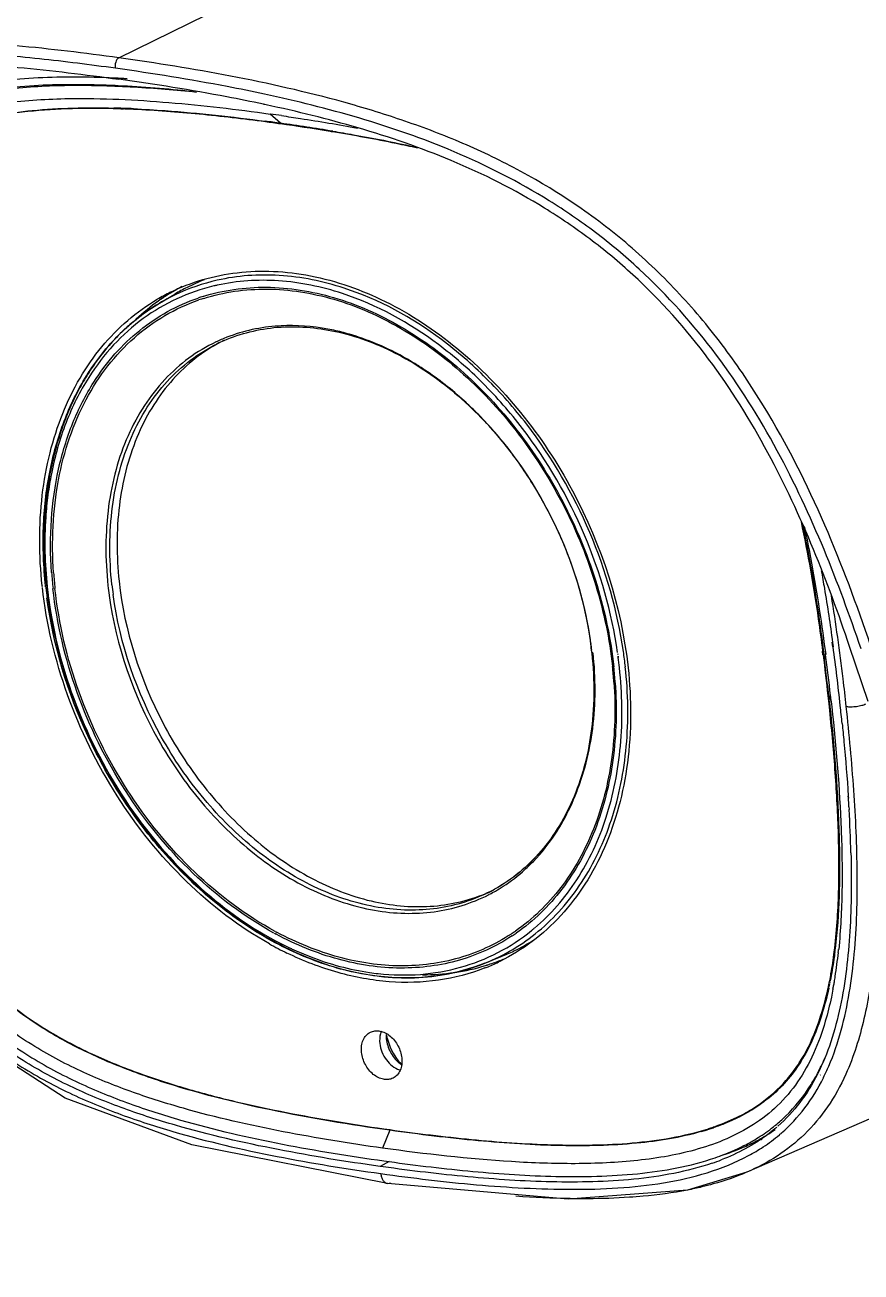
# Model space of a CAD drawing. Header units: metres. Extents: x 420822 to 421453, y 1458172 to 1458620.
# Drawn here: x 420943.784 to 420944.193, y 1458432.615 to 1458433.225 of the extents above; entities that cross this region are included whole.
import ezdxf

# ---------------------------------------------------------------- set-up
doc = ezdxf.new("R2010")
doc.units = ezdxf.units.M
doc.header["$MEASUREMENT"] = 0
for name, color, linetype in [('ASSEM_MEMBER_1', 7, 'CONTINUOUS'), ('BUILDING', 230, 'CONTINUOUS'), ('Standard', 7, 'CONTINUOUS')]:
    doc.layers.add(name, color=color, linetype=linetype)

# ---------------------------------------------------------------- blocks, each defined once
blk = doc.blocks.new('CCTV')
at = {"layer": 'ASSEM_MEMBER_1', "color": 7, "linetype": 'Continuous'}
for p, q in [((-4.7912, 14.955), (-3.2037, 15.7363)), ((-4.7876, 14.8565), (-4.782, 14.8563)), ((-4.5032, 14.8632), (-4.5086, 14.8644)), ((-4.5032, 14.8632), (-4.5086, 14.8641)), ((-4.7874, 14.8555), (-4.7818, 14.8552)), ((-4.4753, 14.8271), (-4.4952, 14.8451)), ((-4.4736, 14.8268), (-4.4752, 14.8258)), ((-4.7114, 14.4753), (-4.6815, 14.493)), ((-4.9342, 13.9203), (-4.9344, 13.922)), ((-4.9342, 13.9203), (-4.9343, 13.9219)), ((-4.9312, 13.9203), (-4.931, 13.9187)), ((-4.931, 13.9203), (-4.931, 13.9187)), ((-3.3974, 13.8119), (-3.3963, 13.8033)), ((-3.3961, 13.8117), (-3.395, 13.8031)), ((-3.867, 13.7925), (-3.8667, 13.7912)), ((-3.8669, 13.7925), (-3.8666, 13.7903)), ((-3.8667, 13.7912), (-3.8667, 13.7903)), ((-3.8661, 13.7904), (-3.8662, 13.7912)), ((-3.415, 13.7871), (-3.416, 13.7943)), ((-3.4152, 13.7969), (-3.4129, 13.7786)), ((-3.414, 13.787), (-3.4149, 13.7942)), ((-3.4142, 13.7968), (-3.4119, 13.7785)), ((-3.4108, 13.7964), (-3.4097, 13.7878)), ((-3.4108, 13.7964), (-3.4096, 13.7878)), ((-3.3265, 13.696), (-3.3628, 13.8037)), ((-3.4038, 13.7078), (-3.4047, 13.7074)), ((-3.4036, 13.7073), (-3.3988, 13.6958)), ((-3.4026, 13.6955), (-3.4018, 13.6861)), ((-3.4023, 13.6955), (-3.4013, 13.686)), ((-3.3988, 13.6958), (-3.3978, 13.6856)), ((-3.3988, 13.6958), (-3.3977, 13.6856)), ((-3.366, 13.5112), (-3.3657, 13.5074)), ((-3.3654, 13.5111), (-3.3651, 13.5073)), ((-3.3642, 13.4899), (-3.3638, 13.4847)), ((-3.3641, 13.4899), (-3.3638, 13.4847)), ((-4.0704, 13.3216), (-4.0696, 13.3222)), ((-4.0686, 13.318), (-4.0677, 13.3185)), ((-4.0759, 13.1842), (-4.0437, 13.1971)), ((-4.0496, 13.1882), (-4.0499, 13.1881)), ((-4.0496, 13.1882), (-4.0499, 13.188)), ((-4.0499, 13.188), (-4.0496, 13.1882)), ((-3.4019, 13.1491), (-3.4018, 13.1497)), ((-3.4019, 13.1491), (-3.4018, 13.1497)), ((-3.4201, 12.9652), (-3.4196, 12.9661)), ((-3.4141, 12.96), (-3.4137, 12.9609)), ((-3.3201, 12.8808), (-3.5638, 12.7754)), ((-4.2615, 12.8573), (-4.2756, 12.8225)), ((-4.2593, 12.8583), (-4.2615, 12.8573)), ((-4.263, 12.7962), (-4.2807, 12.7867)), ((-4.2742, 12.7858), (-4.2807, 12.7867)), ((-4.2742, 12.786), (-4.2807, 12.7867)), ((-3.5638, 12.7754), (-3.5641, 12.7752)), ((-4.266, 12.7535), (-4.2599, 12.7544)), ((-3.9127, 12.7226), (-4.266, 12.7535))]:
    blk.add_line(p, q, dxfattribs=at)
for points in [[(-4.266, 12.7535), (-4.6484, 12.8287), (-4.8963, 12.9202), (-5.0711, 13.0335), (-5.1947, 13.1689), (-5.2928, 13.3508), (-5.3707, 13.6073), (-5.4291, 13.9783)], [(-3.5638, 12.7754), (-3.6799, 12.7402), (-3.9127, 12.7226)]]:
    blk.add_lwpolyline(points, dxfattribs=at)
for centre, radius, start, end in [((-4.8907, 12.9269), 1.9906, 87.1635, 88.5269), ((-4.8994, 12.7374), 2.1802, 86.9632, 87.1817), ((-4.9026, 12.6779), 2.2398, 86.7276, 86.9631), ((-4.8484, 12.9713), 1.8848, 87.3902, 88.7606), ((-4.8471, 13.0288), 1.8286, 88.1344, 88.557), ((-4.8523, 12.8784), 1.9791, 87.3982, 87.9642), ((-5.14, 10.2337), 4.6563, 81.766, 82.0403), ((-5.107, 10.3096), 4.5601, 82.0361, 82.4114), ((-5.1064, 10.3158), 4.5552, 82.0364, 82.4083), ((-5.0656, 10.5986), 4.2695, 80.662, 82.0532), ((-5.0469, 10.7189), 4.1465, 80.7772, 82.0753), ((-4.9858, 11.1), 3.7605, 80.6227, 80.7654), ((-4.5122, 14.137), 0.3927, 102.7568, 115.4763), ((-4.4835, 14.1581), 0.3891, 111.1823, 116.5922), ((-4.5174, 14.1449), 0.3919, 116.2056, 120.4639), ((-4.4849, 14.157), 0.3955, 121.1904, 125.4235), ((-4.5143, 14.1423), 0.387, 115.5317, 120.6176), ((-4.4867, 14.1605), 0.3915, 121.1384, 124.3819), ((-4.4863, 14.1592), 0.3929, 120.3043, 121.1847), ((-4.4877, 14.1621), 0.3896, 120.3784, 121.136), ((-4.4883, 14.1633), 0.3883, 117.5327, 120.3793), ((-4.4866, 14.1596), 0.3923, 118.8019, 120.3044), ((-4.4837, 14.1588), 0.3884, 116.5996, 120.6178), ((-4.5133, 14.1229), 0.3967, 102.4366, 103.4024), ((-4.5112, 14.1372), 0.3929, 120.6275, 130.0517), ((-4.4791, 14.1503), 0.4042, 125.4933, 133.4654), ((-4.4821, 14.153), 0.4003, 125.4208, 127.3985), ((-4.4855, 14.1588), 0.3936, 124.3803, 125.4475), ((-4.5127, 14.1257), 0.3801, 107.442, 108.9529), ((-4.5113, 14.1244), 0.3777, 107.5246, 109.0447), ((-4.4555, 14.0691), 0.3622, 91.2038, 94.7097), ((-4.4627, 14.1073), 0.3232, 113.4073, 115.3878), ((-4.4592, 14.1115), 0.3168, 113.4881, 116.2037), ((-4.4574, 14.1077), 0.321, 113.5634, 116.2079), ((-4.443, 14.1139), 0.3218, 117.682, 118.9078), ((-4.4625, 14.107), 0.3235, 112.4353, 113.407), ((-4.4564, 14.0878), 0.4671, 145.1449, 148.3271), ((-4.4389, 14.0769), 0.4877, 148.3207, 152.4276), ((-4.6296, 13.7251), 0.7591, 37.877, 44.9056), ((-4.6651, 13.6979), 0.8038, 31.0048, 37.8572), ((-4.2762, 14.0148), 0.6591, 168.9111, 172.561), ((-4.6804, 13.6886), 0.8216, 24.3782, 31.0072), ((-4.6708, 13.6926), 0.8113, 17.5696, 24.403), ((-4.1118, 14.005), 0.8128, 184.0035, 186.2017), ((-4.1127, 14.0043), 0.808, 184.0035, 186.2017), ((-4.086, 14.0151), 0.86, 186.1964, 186.4143), ((-4.0914, 14.0118), 0.8478, 186.1964, 186.3456), ((-4.0818, 14.0129), 0.8574, 186.3477, 187.6539), ((-4.0918, 14.0098), 0.8442, 186.1966, 186.6535), ((-4.0843, 14.0107), 0.8517, 186.6542, 187.5627), ((-4.0974, 14.0004), 0.7192, 186.1989, 187.7211), ((-4.0946, 14.0015), 0.7142, 186.1989, 187.7211), ((-4.5848, 13.713), 0.7224, 7.5997, 7.7687), ((-4.5769, 13.714), 0.7144, 6.3055, 7.6019), ((-4.5835, 13.7124), 0.7216, 6.7071, 7.7197), ((-4.5768, 13.7132), 0.7149, 6.2679, 6.7062), ((-4.6673, 13.6692), 0.8598, 7.9322, 8.193), ((-4.6632, 13.6698), 0.8557, 7.562, 7.9323), ((-4.6568, 13.6706), 0.8492, 6.1984, 7.5638), ((-4.6576, 13.6707), 0.8615, 6.2015, 8.214), ((-8.1376, 13.1942), 4.7607, 6.1885, 7.1529), ((-7.9627, 13.2029), 4.5904, 6.3134, 7.3211), ((-7.8316, 13.2085), 4.4763, 6.1488, 7.6333), ((-4.6296, 13.6774), 0.808, 4.0035, 6.2017), ((-4.6318, 13.6761), 0.8128, 4.0035, 6.2017), ((-7.9389, 13.2177), 4.5616, 6.4787, 7.061), ((-8.3766, 13.1675), 5.0022, 6.1949, 6.485), ((-8.3953, 13.1655), 5.0199, 5.951, 6.1976), ((-8.4464, 13.1597), 5.0724, 6.0627, 6.1967), ((-8.5074, 13.1412), 5.1387, 6.196, 6.3286), ((-8.3595, 13.1472), 5.0077, 5.7975, 6.1997), ((-4.3631, 13.696), 0.4991, 341.4342, 346.5792), ((-4.3325, 13.6858), 0.4669, 338.0918, 341.4365), ((-3.9897, 14.0257), 0.9462, 214.162, 214.517), ((-6.5213, 13.3058), 3.1626, 3.3367, 3.652), ((-6.0994, 13.329), 2.74, 1.4844, 3.2576), ((-4.1984, 13.6169), 0.3212, 292.5071, 293.4166), ((-4.1983, 13.6168), 0.3212, 293.4166, 294.0555), ((-4.2104, 13.606), 0.3168, 296.2068, 299.0105), ((-4.2125, 13.6102), 0.3215, 296.2087, 298.9034), ((-4.2161, 13.6062), 0.3237, 297.2762, 297.5865), ((-4.2163, 13.6066), 0.3242, 297.5871, 299.812), ((-4.1788, 13.8127), 0.6441, 241.5598, 241.9378), ((-4.2207, 13.5458), 0.3895, 291.8232, 309.8105), ((-4.2317, 13.5565), 0.3773, 303.3303, 304.8478), ((-4.2339, 13.5556), 0.3959, 309.0085, 309.8878), ((-4.2346, 13.5564), 0.397, 309.8875, 310.1155), ((-4.1704, 13.8049), 0.6681, 240.7382, 244.0713), ((-4.1778, 13.8131), 0.6489, 241.4554, 241.8624), ((-4.1816, 13.7978), 0.6454, 241.9655, 245.0453), ((-4.2315, 13.5545), 0.3796, 303.3819, 304.8896), ((-4.1884, 13.5586), 0.3894, 295.8133, 302.3847), ((-4.188, 13.5578), 0.3885, 291.7921, 295.8018), ((-4.3408, 13.3242), 0.9565, 352.9042, 353.2861), ((-4.3481, 13.3078), 0.9687, 351.1157, 353.9211), ((-4.4523, 13.3193), 1.0735, 353.8976, 354.2169), ((-4.2198, 13.5404), 0.3929, 291.5194, 292.0102), ((-4.1901, 13.5581), 0.3957, 286.9869, 290.751), ((-4.1885, 13.5548), 0.392, 286.9213, 290.6994), ((-4.2195, 13.5397), 0.3922, 292.0099, 295.7854), ((-4.189, 13.5551), 0.3925, 290.8092, 291.224), ((-4.2193, 13.5392), 0.3916, 295.7868, 296.2043), ((-4.189, 13.5549), 0.3924, 291.224, 292.1136), ((-4.1889, 13.5548), 0.3922, 292.1137, 292.4434), ((-4.2321, 13.6403), 0.4793, 261.7339, 263.7845), ((-4.1046, 13.2873), 0.7161, 348.3476, 348.874), ((-4.1132, 13.2887), 0.726, 348.7068, 348.9473), ((-4.2202, 13.2889), 0.8395, 350.3193, 351.0436), ((-4.0811, 13.2825), 0.6922, 347.7578, 348.3479), ((-4.0826, 13.2825), 0.6948, 347.7822, 348.3718), ((-4.1012, 13.2863), 0.7138, 348.3707, 348.7071), ((-4.1626, 13.2788), 0.7809, 349.2801, 349.7752), ((-4.1874, 13.2833), 0.8062, 349.7755, 350.3179), ((-4.2065, 13.0432), 0.0623, 178.314, 186.255), ((-4.1524, 13.067), 0.118, 191.4247, 194.4868), ((-4.1525, 13.0642), 0.1166, 217.7422, 221.7022), ((-4.2046, 13.0352), 0.0602, 229.3146, 235.4876), ((-4.1549, 13.0621), 0.1135, 221.7141, 223.4356), ((-3.7356, 13.1324), 0.3505, 328.0217, 330.2615), ((-3.7327, 13.1891), 0.341, 296.1246, 302.229), ((-3.7876, 13.3252), 0.4894, 286.0812, 287.8031), ((-3.78, 13.3012), 0.4628, 287.7964, 288.97), ((-3.7796, 13.3001), 0.463, 287.8094, 288.9815), ((-3.7183, 13.126), 0.3335, 302.0197, 308.2344), ((-3.709, 13.1454), 0.3497, 299.0949, 304.9888), ((-3.7087, 13.1133), 0.3176, 308.2847, 309.3147), ((-3.7142, 13.1042), 0.3188, 310.0403, 311.0679), ((-3.713, 13.1028), 0.317, 311.0685, 311.4664), ((-3.7378, 13.157), 0.3702, 297.0519, 302.0231), ((-3.7309, 13.1849), 0.395, 294.2864, 298.6312), ((-3.7204, 13.1652), 0.3727, 298.6686, 299.1449), ((-3.7043, 13.2413), 0.4351, 292.399, 292.8867), ((-3.7057, 13.23), 0.4257, 293.1568, 293.8334), ((-3.7157, 13.1028), 0.3333, 303.5178, 310.3169), ((-3.7141, 13.1009), 0.3308, 310.3227, 311.2729), ((-3.7835, 13.2638), 0.4864, 287.8233, 290.0624), ((-3.7338, 13.1301), 0.366, 298.2941, 303.5234), ((-3.7845, 13.2391), 0.4716, 288.9329, 291.2473)]:
    blk.add_arc(centre, radius, start, end, dxfattribs=at)
for points, knots in [([(-4.7912, 14.955), (-4.858, 14.9644), (-4.99, 14.9804), (-5.1547, 14.9905), (-5.283, 14.9879), (-5.4032, 14.9765), (-5.4912, 14.9536), (-5.5434, 14.9279)], [0, 0, 0, 0, 0.265636, 0.524008, 0.649155, 0.770787, 1, 1, 1, 1]), ([(-4.7976, 14.9346), (-4.8472, 14.9415), (-4.9455, 14.9539), (-5.0919, 14.9666), (-5.2348, 14.9704), (-5.372, 14.9616), (-5.4805, 14.9374), (-5.5582, 14.9033), (-5.61, 14.8701), (-5.6545, 14.828), (-5.7031, 14.7596), (-5.7243, 14.6983), (-5.733, 14.6562)], [0, 0, 0, 0, 0.138544, 0.274587, 0.407015, 0.534363, 0.654796, 0.712423, 0.768696, 0.82448, 0.880975, 1, 1, 1, 1]), ([(-4.7912, 14.955), (-4.7943, 14.9535), (-4.7985, 14.9462), (-4.7988, 14.9384), (-4.7976, 14.9346)], [0, 0, 0, 0, 0.462309, 1, 1, 1, 1]), ([(-3.3218, 13.8054), (-3.3485, 13.885), (-3.4084, 14.0459), (-3.5059, 14.2403), (-3.6055, 14.3889), (-3.6931, 14.4945), (-3.7916, 14.5895), (-3.8986, 14.6709), (-4.0103, 14.7379), (-4.124, 14.7918), (-4.2377, 14.8345), (-4.3864, 14.8799), (-4.5706, 14.9212), (-4.7183, 14.9448), (-4.7912, 14.955)], [0, 0, 0, 0, 0.125757, 0.256877, 0.324694, 0.393423, 0.462025, 0.52925, 0.594283, 0.656951, 0.717429, 0.776099, 0.889703, 1, 1, 1, 1]), ([(-5.53, 14.888), (-5.4788, 14.9132), (-5.3923, 14.9352), (-5.2743, 14.9461), (-5.1483, 14.9483), (-4.9866, 14.9382), (-4.857, 14.9224), (-4.7914, 14.9132)], [0, 0, 0, 0, 0.229031, 0.350684, 0.475938, 0.734356, 1, 1, 1, 1]), ([(-4.5062, 14.8839), (-4.5307, 14.8892), (-4.6273, 14.9088), (-4.7247, 14.9244), (-4.7976, 14.9346)], [0, 0, 0, 0, 0.253265, 1, 1, 1, 1]), ([(-4.8395, 14.9168), (-4.888, 14.918), (-4.9838, 14.9168), (-5.0793, 14.9032), (-5.1249, 14.8911)], [0, 0, 0, 0, 0.506452, 1, 1, 1, 1]), ([(-4.5086, 14.8644), (-4.5323, 14.8694), (-4.6261, 14.8883), (-4.7207, 14.9033), (-4.7914, 14.9132)], [0, 0, 0, 0, 0.253219, 1, 1, 1, 1]), ([(-5.1232, 14.8763), (-5.1006, 14.8825), (-5.0544, 14.892), (-4.9597, 14.9028), (-4.8877, 14.9039), (-4.8396, 14.9027)], [0, 0, 0, 0, 0.245712, 0.494446, 1, 1, 1, 1]), ([(-4.6394, 14.8875), (-4.68, 14.8917), (-4.7609, 14.8985), (-4.8817, 14.9023), (-5.0006, 14.8968), (-5.0785, 14.8835), (-5.116, 14.873)], [0, 0, 0, 0, 0.255569, 0.508041, 0.75648, 1, 1, 1, 1]), ([(-4.8396, 14.9027), (-4.8238, 14.9024), (-4.7601, 14.9), (-4.6966, 14.8948), (-4.6489, 14.8899)], [0, 0, 0, 0, 0.248307, 1, 1, 1, 1]), ([(-3.3405, 13.799), (-3.3626, 13.8645), (-3.411, 13.9963), (-3.5015, 14.1909), (-3.6188, 14.3786), (-3.7437, 14.5186), (-3.8581, 14.6145), (-3.9766, 14.6958), (-4.1307, 14.7743), (-4.319, 14.8395), (-4.4444, 14.8706), (-4.5062, 14.8839)], [0, 0, 0, 0, 0.12284, 0.249665, 0.381092, 0.51507, 0.581392, 0.646253, 0.770304, 0.887535, 1, 1, 1, 1]), ([(-5.0959, 14.8261), (-5.0748, 14.8327), (-5.0299, 14.8435), (-4.9315, 14.8569), (-4.8542, 14.8582), (-4.8011, 14.8568)], [0, 0, 0, 0, 0.222842, 0.46459, 1, 1, 1, 1]), ([(-5.0548, 14.8603), (-5.0412, 14.8628), (-4.9863, 14.8714), (-4.9307, 14.8747), (-4.8889, 14.8754)], [0, 0, 0, 0, 0.247493, 1, 1, 1, 1]), ([(-4.8076, 14.8557), (-4.8175, 14.8559), (-4.8569, 14.8564), (-4.8963, 14.8554), (-4.9257, 14.8535)], [0, 0, 0, 0, 0.251556, 1, 1, 1, 1]), ([(-4.8889, 14.8754), (-4.8236, 14.8764), (-4.6918, 14.8698), (-4.561, 14.8543), (-4.4952, 14.8451)], [0, 0, 0, 0, 0.495668, 1, 1, 1, 1]), ([(-3.3628, 13.8037), (-3.3844, 13.8676), (-3.4316, 13.9965), (-3.5198, 14.1868), (-3.6342, 14.3708), (-3.7566, 14.5082), (-3.8691, 14.6018), (-3.9853, 14.6809), (-4.1363, 14.7569), (-4.3204, 14.82), (-4.4429, 14.8502), (-4.5032, 14.8632)], [0, 0, 0, 0, 0.122663, 0.249405, 0.380965, 0.515309, 0.581805, 0.646746, 0.770722, 0.887756, 1, 1, 1, 1]), ([(-4.9257, 14.8535), (-4.9547, 14.8516), (-5.0119, 14.8457), (-5.0683, 14.8333), (-5.0955, 14.8247)], [0, 0, 0, 0, 0.503918, 1, 1, 1, 1]), ([(-4.5048, 14.8298), (-4.5478, 14.8355), (-4.6335, 14.8457), (-4.7197, 14.8522), (-4.7626, 14.8542)], [0, 0, 0, 0, 0.502551, 1, 1, 1, 1]), ([(-4.7625, 14.8555), (-4.7418, 14.8545), (-4.6556, 14.8493), (-4.5697, 14.8398), (-4.5046, 14.8311)], [0, 0, 0, 0, 0.240081, 1, 1, 1, 1]), ([(-4.4731, 14.842), (-4.4608, 14.8402), (-4.4113, 14.8328), (-4.3619, 14.8245), (-4.325, 14.8177)], [0, 0, 0, 0, 0.24907, 1, 1, 1, 1]), ([(-4.2074, 14.7785), (-4.2212, 14.7815), (-4.2762, 14.7933), (-4.3315, 14.8034), (-4.3731, 14.8103)], [0, 0, 0, 0, 0.251456, 1, 1, 1, 1]), ([(-4.3728, 14.8115), (-4.3595, 14.8093), (-4.3069, 14.8003), (-4.2545, 14.7901), (-4.2156, 14.7816)], [0, 0, 0, 0, 0.253499, 1, 1, 1, 1]), ([(-4.6905, 14.4966), (-4.6702, 14.5066), (-4.6274, 14.5232), (-4.5593, 14.5368), (-4.4882, 14.5392), (-4.3892, 14.5271), (-4.2637, 14.4824), (-4.124, 14.3899), (-4.0001, 14.2632), (-3.8667, 14.0612), (-3.8089, 13.8824), (-3.7958, 13.7621)], [0, 0, 0, 0, 0.051242, 0.103182, 0.156446, 0.211534, 0.328127, 0.454041, 0.587761, 0.726186, 1, 1, 1, 1]), ([(-4.3509, 14.5046), (-4.3918, 14.518), (-4.4747, 14.535), (-4.5594, 14.529), (-4.5989, 14.52)], [0, 0, 0, 0, 0.51501, 1, 1, 1, 1]), ([(-4.3542, 14.494), (-4.3945, 14.5073), (-4.4761, 14.5244), (-4.5597, 14.5189), (-4.5987, 14.5103)], [0, 0, 0, 0, 0.515046, 1, 1, 1, 1]), ([(-4.6052, 14.5088), (-4.6301, 14.5029), (-4.6786, 14.4862), (-4.7452, 14.4469), (-4.8037, 14.3946), (-4.8357, 14.3526), (-4.85, 14.33)], [0, 0, 0, 0, 0.246545, 0.492515, 0.742357, 1, 1, 1, 1]), ([(-4.6267, 14.4883), (-4.6069, 14.4945), (-4.5659, 14.5038), (-4.4796, 14.5094), (-4.3663, 14.491), (-4.2343, 14.4321), (-4.1107, 14.3403), (-4.0022, 14.2207), (-3.9144, 14.08), (-3.8522, 13.926), (-3.8296, 13.8178), (-3.8237, 13.7639)], [0, 0, 0, 0, 0.051195, 0.103534, 0.213119, 0.331213, 0.457818, 0.591181, 0.728364, 0.865828, 1, 1, 1, 1]), ([(-4.625, 14.4846), (-4.6054, 14.4908), (-4.5646, 14.5001), (-4.4788, 14.5058), (-4.3661, 14.4876), (-4.2347, 14.4292), (-4.1118, 14.3379), (-4.0039, 14.219), (-3.9165, 14.0791), (-3.8546, 13.9259), (-3.8321, 13.8183), (-3.8263, 13.7647)], [0, 0, 0, 0, 0.051192, 0.103526, 0.213094, 0.331174, 0.457773, 0.591139, 0.728334, 0.865814, 1, 1, 1, 1]), ([(-3.8163, 13.7918), (-3.8276, 13.8705), (-3.8723, 14.0263), (-3.9733, 14.2007), (-4.0774, 14.3201), (-4.1893, 14.4179), (-4.2868, 14.4718), (-4.3542, 14.494)], [0, 0, 0, 0, 0.257946, 0.519, 0.646641, 0.770146, 1, 1, 1, 1]), ([(-3.805, 13.7938), (-3.8165, 13.8736), (-3.8619, 14.0316), (-3.9644, 14.2083), (-4.0702, 14.3291), (-4.1836, 14.428), (-4.2826, 14.4824), (-4.3509, 14.5046)], [0, 0, 0, 0, 0.258048, 0.519158, 0.646796, 0.770273, 1, 1, 1, 1]), ([(-4.941, 13.9223), (-4.9474, 13.981), (-4.9479, 14.0692), (-4.9277, 14.1817), (-4.9031, 14.2589), (-4.8691, 14.3289), (-4.8263, 14.3906), (-4.7755, 14.4428), (-4.7365, 14.4708), (-4.7161, 14.4827)], [0, 0, 0, 0, 0.278324, 0.410283, 0.536943, 0.658471, 0.775448, 0.888848, 1, 1, 1, 1]), ([(-4.9187, 13.9479), (-4.9229, 14.0083), (-4.919, 14.0986), (-4.8898, 14.2114), (-4.8575, 14.2869), (-4.8149, 14.3533), (-4.7629, 14.409), (-4.7025, 14.4529), (-4.6576, 14.4735), (-4.6345, 14.4815)], [0, 0, 0, 0, 0.279736, 0.411291, 0.537001, 0.657411, 0.77361, 0.887171, 1, 1, 1, 1]), ([(-4.8543, 14.3332), (-4.8361, 14.3625), (-4.794, 14.4163), (-4.74, 14.4584), (-4.7114, 14.4753)], [0, 0, 0, 0, 0.508374, 1, 1, 1, 1]), ([(-4.84, 14.3209), (-4.8277, 14.3402), (-4.8005, 14.3766), (-4.7519, 14.4232), (-4.697, 14.4603), (-4.6568, 14.4781), (-4.6362, 14.4852)], [0, 0, 0, 0, 0.25775, 0.50833, 0.754637, 1, 1, 1, 1]), ([(-4.7641, 14.438), (-4.7712, 14.432), (-4.7991, 14.4069), (-4.8235, 14.378), (-4.8397, 14.3548)], [0, 0, 0, 0, 0.24632, 1, 1, 1, 1]), ([(-4.4853, 14.4301), (-4.5027, 14.4287), (-4.537, 14.4233), (-4.5701, 14.4126), (-4.586, 14.4061)], [0, 0, 0, 0, 0.503943, 1, 1, 1, 1]), ([(-4.5855, 14.402), (-4.5692, 14.4091), (-4.5349, 14.4207), (-4.4618, 14.4325), (-4.3636, 14.4246), (-4.2472, 14.3813), (-4.1366, 14.3073), (-4.038, 14.2071), (-3.9305, 14.0474), (-3.8821, 13.9062), (-3.8691, 13.8106)], [0, 0, 0, 0, 0.050816, 0.102496, 0.210398, 0.327062, 0.45301, 0.58669, 0.725126, 1, 1, 1, 1]), ([(-4.3402, 14.4144), (-4.3504, 14.4174), (-4.3906, 14.4275), (-4.4324, 14.4319), (-4.4631, 14.4313)], [0, 0, 0, 0, 0.257683, 1, 1, 1, 1]), ([(-4.6012, 14.3993), (-4.6199, 14.3905), (-4.6558, 14.369), (-4.7031, 14.3267), (-4.7431, 14.2753), (-4.7751, 14.2157), (-4.7985, 14.1492), (-4.818, 14.0513), (-4.818, 13.9741), (-4.8124, 13.9227)], [0, 0, 0, 0, 0.111399, 0.2245, 0.340936, 0.461958, 0.588352, 0.720402, 1, 1, 1, 1]), ([(-4.8047, 13.9244), (-4.8102, 13.975), (-4.8103, 14.051), (-4.7913, 14.1474), (-4.7686, 14.213), (-4.7375, 14.2719), (-4.6985, 14.323), (-4.6524, 14.3651), (-4.6173, 14.3867), (-4.5991, 14.3957)], [0, 0, 0, 0, 0.279406, 0.411448, 0.537891, 0.658998, 0.775519, 0.888659, 1, 1, 1, 1]), ([(-4.5985, 14.3956), (-4.6158, 14.3861), (-4.6489, 14.3636), (-4.6922, 14.321), (-4.7287, 14.2701), (-4.7682, 14.1912), (-4.7964, 14.0765), (-4.796, 13.9804), (-4.7906, 13.9313)], [0, 0, 0, 0, 0.111264, 0.224623, 0.3415, 0.462947, 0.721095, 1, 1, 1, 1]), ([(-4.2724, 14.389), (-4.278, 14.3916), (-4.3001, 14.4012), (-4.3229, 14.4094), (-4.3402, 14.4144)], [0, 0, 0, 0, 0.254312, 1, 1, 1, 1]), ([(-4.1929, 14.3443), (-4.1993, 14.3487), (-4.2249, 14.3651), (-4.2518, 14.3796), (-4.2724, 14.389)], [0, 0, 0, 0, 0.254803, 1, 1, 1, 1]), ([(-4.092, 14.261), (-4.0999, 14.2689), (-4.1314, 14.299), (-4.1659, 14.3263), (-4.1929, 14.3443)], [0, 0, 0, 0, 0.255185, 1, 1, 1, 1]), ([(-4.9344, 13.922), (-4.9384, 13.9598), (-4.9414, 14.0345), (-4.9295, 14.1434), (-4.9015, 14.2441), (-4.8717, 14.3053), (-4.8543, 14.3332)], [0, 0, 0, 0, 0.267904, 0.524349, 0.768287, 1, 1, 1, 1]), ([(-4.9227, 13.9482), (-4.9251, 13.9828), (-4.9254, 14.0508), (-4.9117, 14.1495), (-4.8841, 14.2404), (-4.8562, 14.2957), (-4.84, 14.3209)], [0, 0, 0, 0, 0.267836, 0.524128, 0.768051, 1, 1, 1, 1]), ([(-4.85, 14.33), (-4.8676, 14.3023), (-4.8979, 14.2412), (-4.9163, 14.1757), (-4.923, 14.1415)], [0, 0, 0, 0, 0.48646, 1, 1, 1, 1]), ([(-4.8712, 14.3027), (-4.8768, 14.292), (-4.8981, 14.2473), (-4.9132, 14.1997), (-4.9214, 14.1631)], [0, 0, 0, 0, 0.243003, 1, 1, 1, 1]), ([(-4.9214, 14.1631), (-4.9227, 14.157), (-4.9278, 14.1323), (-4.9315, 14.1073), (-4.9335, 14.0884)], [0, 0, 0, 0, 0.246705, 1, 1, 1, 1]), ([(-4.9298, 14.1001), (-4.9317, 14.0856), (-4.9376, 14.0259), (-4.936, 13.9654), (-4.9312, 13.9203)], [0, 0, 0, 0, 0.24354, 1, 1, 1, 1]), ([(-4.9335, 14.0884), (-4.9349, 14.0749), (-4.9392, 14.0195), (-4.9373, 13.9637), (-4.9327, 13.922)], [0, 0, 0, 0, 0.244224, 1, 1, 1, 1]), ([(-3.4149, 13.7942), (-3.4176, 13.8153), (-3.4291, 13.9002), (-3.4436, 13.9846), (-3.4571, 14.0476)], [0, 0, 0, 0, 0.248356, 1, 1, 1, 1]), ([(-3.455, 14.0431), (-3.4509, 14.0235), (-3.4346, 13.9419), (-3.4222, 13.8595), (-3.4142, 13.7968)], [0, 0, 0, 0, 0.240615, 1, 1, 1, 1]), ([(-3.4515, 14.0385), (-3.4471, 14.0183), (-3.4311, 13.9381), (-3.4187, 13.8571), (-3.4108, 13.7964)], [0, 0, 0, 0, 0.251736, 1, 1, 1, 1]), ([(-5.4184, 13.9729), (-5.4095, 13.8911), (-5.3933, 13.7681), (-5.3618, 13.6052), (-5.331, 13.4831), (-5.2905, 13.3629), (-5.2371, 13.2476), (-5.1681, 13.1426), (-5.0839, 13.0537), (-4.9893, 12.9834), (-4.8897, 12.9291), (-4.7882, 12.8872), (-4.6532, 12.8434), (-4.4835, 12.8042), (-4.347, 12.7822), (-4.2791, 12.7727)], [0, 0, 0, 0, 0.132681, 0.199766, 0.26743, 0.335631, 0.404014, 0.471646, 0.53729, 0.600293, 0.660889, 0.719652, 0.777125, 0.889551, 1, 1, 1, 1]), ([(-4.2807, 12.7867), (-4.3474, 12.796), (-4.4817, 12.8177), (-4.6487, 12.856), (-4.7818, 12.8987), (-4.8822, 12.9395), (-4.9811, 12.9925), (-5.0755, 13.0617), (-5.1598, 13.1497), (-5.2285, 13.2544), (-5.2812, 13.3691), (-5.321, 13.4883), (-5.3512, 13.6091), (-5.3821, 13.7697), (-5.398, 13.8907), (-5.4068, 13.9713)], [0, 0, 0, 0, 0.109883, 0.221828, 0.279122, 0.337789, 0.398427, 0.461711, 0.527911, 0.596169, 0.664961, 0.733311, 0.800929, 0.867847, 1, 1, 1, 1]), ([(-5.3928, 13.9747), (-5.3841, 13.8946), (-5.3683, 13.7742), (-5.3376, 13.6145), (-5.3077, 13.4944), (-5.2682, 13.3758), (-5.2244, 13.2805), (-5.1813, 13.2088), (-5.133, 13.1424), (-5.0636, 13.07), (-4.9696, 13.0015), (-4.8712, 12.9491), (-4.7713, 12.9086), (-4.6389, 12.8663), (-4.4728, 12.8282), (-4.3392, 12.8068), (-4.2729, 12.7975)], [0, 0, 0, 0, 0.132166, 0.199088, 0.266707, 0.335058, 0.403859, 0.438184, 0.472186, 0.538372, 0.601627, 0.662234, 0.72088, 0.778162, 0.890107, 1, 1, 1, 1]), ([(-4.2756, 12.8225), (-4.3406, 12.8316), (-4.4713, 12.8527), (-4.634, 12.8896), (-4.7637, 12.9304), (-4.8616, 12.9694), (-4.9582, 13.0199), (-5.0506, 13.0861), (-5.1333, 13.1711), (-5.2, 13.2732), (-5.2509, 13.3851), (-5.2892, 13.5013), (-5.3182, 13.619), (-5.3481, 13.7754), (-5.3635, 13.8934), (-5.372, 13.9718)], [0, 0, 0, 0, 0.109969, 0.22194, 0.279202, 0.337788, 0.398295, 0.461446, 0.527589, 0.595903, 0.664753, 0.733137, 0.800784, 0.86774, 1, 1, 1, 1]), ([(-4.2615, 12.8573), (-4.3394, 12.8682), (-4.4902, 12.8931), (-4.6724, 12.9385), (-4.8056, 12.9871), (-4.895, 13.029), (-4.9748, 13.0783), (-5.0447, 13.1353), (-5.105, 13.2013), (-5.1565, 13.2782), (-5.2005, 13.3671), (-5.2382, 13.4686), (-5.2696, 13.5821), (-5.3054, 13.7523), (-5.3233, 13.8856), (-5.3332, 13.9771)], [0, 0, 0, 0, 0.135017, 0.261963, 0.321501, 0.377898, 0.431135, 0.482048, 0.532087, 0.583946, 0.640206, 0.70192, 0.769431, 0.842169, 1, 1, 1, 1]), ([(-5.3321, 13.977), (-5.3238, 13.9004), (-5.3088, 13.7852), (-5.2798, 13.6324), (-5.2518, 13.5174), (-5.2148, 13.4038), (-5.1656, 13.2943), (-5.1006, 13.1945), (-5.0192, 13.1123), (-4.9285, 13.0487), (-4.8339, 13.0004), (-4.7383, 12.963), (-4.6426, 12.9333), (-4.547, 12.9092), (-4.4204, 12.8828), (-4.3251, 12.8675), (-4.2616, 12.8586)], [0, 0, 0, 0, 0.132355, 0.199347, 0.26702, 0.335431, 0.404332, 0.472695, 0.538778, 0.601798, 0.662183, 0.720699, 0.777934, 0.834266, 0.889953, 1, 1, 1, 1]), ([(-4.7906, 13.9313), (-4.7802, 13.8349), (-4.7345, 13.6915), (-4.6292, 13.5283), (-4.5312, 13.4249), (-4.4202, 13.3476), (-4.3024, 13.3012), (-4.2024, 13.2912), (-4.1274, 13.3019), (-4.0922, 13.3131), (-4.0754, 13.3201)], [0, 0, 0, 0, 0.272637, 0.410652, 0.54434, 0.670658, 0.787974, 0.896697, 0.9488, 1, 1, 1, 1]), ([(-3.8684, 13.8093), (-3.8699, 13.82), (-3.8767, 13.8633), (-3.8874, 13.906), (-3.8973, 13.9375)], [0, 0, 0, 0, 0.246809, 1, 1, 1, 1]), ([(-3.4182, 13.9522), (-3.4161, 13.9404), (-3.408, 13.8938), (-3.4009, 13.8469), (-3.3961, 13.8117)], [0, 0, 0, 0, 0.25093, 1, 1, 1, 1]), ([(-4.497, 13.2221), (-4.556, 13.2551), (-4.6681, 13.3413), (-4.8022, 13.5088), (-4.8984, 13.7051), (-4.9326, 13.8477), (-4.9406, 13.919)], [0, 0, 0, 0, 0.237688, 0.490086, 0.747766, 1, 1, 1, 1]), ([(-4.9326, 13.9208), (-4.9199, 13.8053), (-4.8652, 13.6336), (-4.7393, 13.438), (-4.6221, 13.3138), (-4.4895, 13.2207), (-4.3696, 13.1728), (-4.2742, 13.1562), (-4.2052, 13.1544), (-4.1386, 13.1632), (-4.0962, 13.1761), (-4.0759, 13.1842)], [0, 0, 0, 0, 0.272371, 0.410248, 0.543857, 0.670182, 0.787577, 0.843084, 0.896691, 0.948814, 1, 1, 1, 1]), ([(-4.4879, 13.2431), (-4.5454, 13.2744), (-4.6548, 13.357), (-4.7857, 13.5189), (-4.8794, 13.7093), (-4.9124, 13.8479), (-4.9199, 13.9172)], [0, 0, 0, 0, 0.237263, 0.489685, 0.747613, 1, 1, 1, 1]), ([(-4.4855, 13.2464), (-4.5428, 13.2774), (-4.6518, 13.3595), (-4.7823, 13.5205), (-4.8757, 13.7101), (-4.9085, 13.8481), (-4.916, 13.917)], [0, 0, 0, 0, 0.237193, 0.489607, 0.747572, 1, 1, 1, 1]), ([(-4.0705, 13.3217), (-4.0869, 13.3137), (-4.1214, 13.3002), (-4.1763, 13.289), (-4.2336, 13.2867), (-4.3134, 13.2957), (-4.4147, 13.3305), (-4.528, 13.4035), (-4.6292, 13.5039), (-4.7396, 13.6651), (-4.7892, 13.8085), (-4.8024, 13.9056)], [0, 0, 0, 0, 0.051292, 0.10326, 0.156513, 0.211543, 0.32788, 0.453421, 0.586804, 0.725111, 1, 1, 1, 1]), ([(-4.2576, 13.1562), (-4.2962, 13.1585), (-4.3754, 13.1734), (-4.4896, 13.2218), (-4.5985, 13.2945), (-4.6979, 13.3887), (-4.7843, 13.5006), (-4.877, 13.6663), (-4.919, 13.8052), (-4.9316, 13.8987)], [0, 0, 0, 0, 0.107869, 0.222471, 0.343925, 0.471321, 0.602976, 0.736702, 1, 1, 1, 1]), ([(-4.9286, 13.8986), (-4.9191, 13.8272), (-4.8819, 13.6851), (-4.8139, 13.5551), (-4.7727, 13.4944)], [0, 0, 0, 0, 0.495669, 1, 1, 1, 1]), ([(-4.8101, 13.9037), (-4.7968, 13.8054), (-4.7464, 13.6602), (-4.6342, 13.4973), (-4.5314, 13.3961), (-4.4164, 13.3229), (-4.3137, 13.2886), (-4.233, 13.2803), (-4.1751, 13.2833), (-4.1198, 13.2955), (-4.0851, 13.3096), (-4.0686, 13.318)], [0, 0, 0, 0, 0.275182, 0.413588, 0.546979, 0.672424, 0.788596, 0.843546, 0.896738, 0.948681, 1, 1, 1, 1]), ([(-3.3694, 13.6864), (-3.3713, 13.7044), (-3.3796, 13.7766), (-3.3895, 13.8487), (-3.3983, 13.9026)], [0, 0, 0, 0, 0.248987, 1, 1, 1, 1]), ([(-3.8648, 13.7912), (-3.8596, 13.7423), (-3.8594, 13.6466), (-3.8877, 13.5323), (-3.9272, 13.4537), (-3.9637, 13.4031), (-4.0069, 13.3606), (-4.0399, 13.3382), (-4.0571, 13.3287)], [0, 0, 0, 0, 0.278838, 0.536945, 0.658397, 0.775293, 0.888689, 1, 1, 1, 1]), ([(-3.8666, 13.7903), (-3.8614, 13.7414), (-3.861, 13.6458), (-3.889, 13.5316), (-3.9282, 13.4532), (-3.9643, 13.4028), (-4.0071, 13.3606), (-4.0398, 13.3383), (-4.0568, 13.3289)], [0, 0, 0, 0, 0.279997, 0.538575, 0.659926, 0.776485, 0.889341, 1, 1, 1, 1]), ([(-3.8776, 13.5802), (-3.8736, 13.5966), (-3.8606, 13.6658), (-3.8603, 13.7372), (-3.8661, 13.7904)], [0, 0, 0, 0, 0.240476, 1, 1, 1, 1]), ([(-3.7958, 13.7621), (-3.7891, 13.7004), (-3.789, 13.6079), (-3.8121, 13.4904), (-3.8398, 13.4104), (-3.8777, 13.3387), (-3.9252, 13.2764), (-3.9814, 13.2251), (-4.0241, 13.1987), (-4.0463, 13.1878)], [0, 0, 0, 0, 0.279404, 0.41145, 0.537891, 0.658999, 0.77552, 0.888659, 1, 1, 1, 1]), ([(-3.9787, 13.2528), (-3.9629, 13.2661), (-3.9329, 13.2957), (-3.8808, 13.365), (-3.8327, 13.4696), (-3.8053, 13.6117), (-3.8071, 13.7115), (-3.8126, 13.7623)], [0, 0, 0, 0, 0.111496, 0.225927, 0.466075, 0.72436, 1, 1, 1, 1]), ([(-3.9713, 13.2466), (-3.9552, 13.26), (-3.9245, 13.2899), (-3.8712, 13.36), (-3.8219, 13.4662), (-3.7938, 13.6106), (-3.7956, 13.7121), (-3.8012, 13.7638)], [0, 0, 0, 0, 0.111471, 0.225858, 0.46593, 0.72423, 1, 1, 1, 1]), ([(-3.8235, 13.7338), (-3.82, 13.6836), (-3.8224, 13.5855), (-3.8567, 13.4476), (-3.9109, 13.3485), (-3.9674, 13.2848), (-3.9993, 13.2585), (-4.0161, 13.2468)], [0, 0, 0, 0, 0.276359, 0.53418, 0.773602, 0.888029, 1, 1, 1, 1]), ([(-3.8209, 13.7328), (-3.8174, 13.6823), (-3.8198, 13.5838), (-3.8542, 13.4451), (-3.9087, 13.3454), (-3.9655, 13.2814), (-3.9976, 13.2548), (-4.0144, 13.2431)], [0, 0, 0, 0, 0.276345, 0.534165, 0.773595, 0.888028, 1, 1, 1, 1]), ([(-3.3928, 13.2062), (-3.388, 13.2449), (-3.3829, 13.3238), (-3.3839, 13.4432), (-3.3908, 13.5643), (-3.3982, 13.6453), (-3.4024, 13.6859)], [0, 0, 0, 0, 0.243321, 0.492329, 0.744954, 1, 1, 1, 1]), ([(-3.4013, 13.686), (-3.3925, 13.601), (-3.3826, 13.4775), (-3.3821, 13.3192), (-3.3869, 13.2466), (-3.3909, 13.2124)], [0, 0, 0, 0, 0.540716, 0.782184, 1, 1, 1, 1]), ([(-3.3977, 13.6856), (-3.3891, 13.6058), (-3.3791, 13.4863), (-3.3765, 13.3278), (-3.3803, 13.2496), (-3.3842, 13.2112)], [0, 0, 0, 0, 0.50693, 0.755996, 1, 1, 1, 1]), ([(-3.3792, 13.0532), (-3.3727, 13.0772), (-3.3622, 13.1266), (-3.3495, 13.229), (-3.346, 13.3617), (-3.3534, 13.5233), (-3.3635, 13.6318), (-3.3694, 13.6864)], [0, 0, 0, 0, 0.117069, 0.237665, 0.486292, 0.741257, 1, 1, 1, 1]), ([(-3.3694, 13.6864), (-3.3664, 13.6859), (-3.3597, 13.6856), (-3.3495, 13.6864), (-3.3397, 13.6882), (-3.3336, 13.6902), (-3.3311, 13.6914)], [0, 0, 0, 0, 0.232352, 0.513393, 0.78685, 1, 1, 1, 1]), ([(-3.3774, 13.653), (-3.3762, 13.6412), (-3.3715, 13.5939), (-3.3677, 13.5466), (-3.3654, 13.5111)], [0, 0, 0, 0, 0.250865, 1, 1, 1, 1]), ([(-4.7694, 13.4896), (-4.7315, 13.4345), (-4.6465, 13.335), (-4.5405, 13.2576), (-4.485, 13.2281)], [0, 0, 0, 0, 0.515366, 1, 1, 1, 1]), ([(-3.9372, 13.4383), (-3.9336, 13.444), (-3.9191, 13.4674), (-3.9071, 13.4923), (-3.8994, 13.5116)], [0, 0, 0, 0, 0.245382, 1, 1, 1, 1]), ([(-3.9975, 13.3673), (-3.9918, 13.3725), (-3.9695, 13.3941), (-3.95, 13.4187), (-3.9372, 13.4383)], [0, 0, 0, 0, 0.246058, 1, 1, 1, 1]), ([(-3.3114, 13.4388), (-3.3097, 13.3975), (-3.3082, 13.3153), (-3.314, 13.1936), (-3.3315, 13.0763), (-3.3547, 13.0016), (-3.3703, 12.967)], [0, 0, 0, 0, 0.259217, 0.514188, 0.762361, 1, 1, 1, 1]), ([(-3.3603, 13.4), (-3.359, 13.3488), (-3.3596, 13.248), (-3.3736, 13.1238), (-3.3979, 13.0307), (-3.4235, 12.9671), (-3.4581, 12.9109), (-3.4874, 12.8792), (-3.5031, 12.8653)], [0, 0, 0, 0, 0.26964, 0.52993, 0.654735, 0.77473, 0.889543, 1, 1, 1, 1]), ([(-4.0551, 13.3253), (-4.05, 13.3283), (-4.0297, 13.3407), (-4.0107, 13.3553), (-3.9975, 13.3673)], [0, 0, 0, 0, 0.248746, 1, 1, 1, 1]), ([(-4.284, 13.1638), (-4.2567, 13.1609), (-4.2024, 13.1597), (-4.1229, 13.1735), (-4.049, 13.2025), (-4.005, 13.2314), (-3.9846, 13.2479)], [0, 0, 0, 0, 0.258177, 0.508088, 0.753809, 1, 1, 1, 1]), ([(-4.0227, 13.2375), (-4.0385, 13.2271), (-4.0717, 13.2086), (-4.1254, 13.1887), (-4.1821, 13.1769), (-4.2618, 13.172), (-4.3662, 13.1877), (-4.4452, 13.2202), (-4.4838, 13.2409)], [0, 0, 0, 0, 0.117271, 0.234754, 0.353665, 0.47511, 0.728508, 1, 1, 1, 1]), ([(-4.0243, 13.2412), (-4.04, 13.2309), (-4.073, 13.2126), (-4.1262, 13.1929), (-4.1825, 13.1812), (-4.2616, 13.1763), (-4.3651, 13.1918), (-4.4434, 13.2239), (-4.4818, 13.2444)], [0, 0, 0, 0, 0.117285, 0.234787, 0.353715, 0.47517, 0.728562, 1, 1, 1, 1]), ([(-4.0756, 13.1748), (-4.1047, 13.1634), (-4.1667, 13.1472), (-4.2646, 13.1446), (-4.3653, 13.1632), (-4.4305, 13.1885), (-4.4626, 13.2041)], [0, 0, 0, 0, 0.23479, 0.477222, 0.731509, 1, 1, 1, 1]), ([(-4.4539, 13.2126), (-4.4414, 13.2068), (-4.3923, 13.1859), (-4.3402, 13.1717), (-4.301, 13.166)], [0, 0, 0, 0, 0.25842, 1, 1, 1, 1]), ([(-3.4018, 13.1497), (-3.4009, 13.1544), (-3.3974, 13.1731), (-3.3946, 13.192), (-3.3928, 13.2062)], [0, 0, 0, 0, 0.247933, 1, 1, 1, 1]), ([(-3.3917, 13.2061), (-3.3923, 13.2012), (-3.3948, 13.1823), (-3.3979, 13.1634), (-3.4006, 13.1495)], [0, 0, 0, 0, 0.257714, 1, 1, 1, 1]), ([(-4.0759, 13.1842), (-4.1041, 13.1729), (-4.1643, 13.1567), (-4.2264, 13.1542), (-4.2576, 13.1562)], [0, 0, 0, 0, 0.492765, 1, 1, 1, 1]), ([(-4.1978, 13.1617), (-4.1767, 13.1616), (-4.135, 13.1645), (-4.0942, 13.1736), (-4.0745, 13.1796)], [0, 0, 0, 0, 0.505233, 1, 1, 1, 1]), ([(-3.5508, 12.9007), (-3.5321, 12.9125), (-3.5055, 12.9335), (-3.4756, 12.9676), (-3.4489, 13.0067), (-3.4233, 13.0628), (-3.4101, 13.1109), (-3.4047, 13.1357)], [0, 0, 0, 0, 0.233819, 0.353716, 0.476516, 0.731906, 1, 1, 1, 1]), ([(-3.4035, 13.1354), (-3.4052, 13.1277), (-3.412, 13.0988), (-3.4209, 13.0704), (-3.429, 13.05)], [0, 0, 0, 0, 0.264225, 1, 1, 1, 1]), ([(-3.3953, 13.1336), (-3.3963, 13.1282), (-3.4005, 13.1071), (-3.4057, 13.0861), (-3.4103, 13.0706)], [0, 0, 0, 0, 0.252855, 1, 1, 1, 1]), ([(-4.2996, 13.0492), (-4.2968, 13.0506), (-4.2905, 13.0524), (-4.2804, 13.0518), (-4.2702, 13.0482), (-4.2571, 13.0396), (-4.2442, 13.0232), (-4.239, 13.007), (-4.2381, 12.9988)], [0, 0, 0, 0, 0.103009, 0.211249, 0.32807, 0.454229, 0.725617, 1, 1, 1, 1]), ([(-4.278, 13.0513), (-4.2787, 13.0495), (-4.2813, 13.0419), (-4.2817, 13.0335), (-4.2811, 13.0273)], [0, 0, 0, 0, 0.235858, 1, 1, 1, 1]), ([(-3.4103, 13.0706), (-3.4165, 13.0492), (-3.4312, 13.008), (-3.4622, 12.9516), (-3.5023, 12.9042), (-3.5499, 12.867), (-3.6026, 12.8394), (-3.6777, 12.813), (-3.7774, 12.7958), (-3.8998, 12.7904), (-4.0666, 12.7965), (-4.192, 12.8109), (-4.2756, 12.8225)], [0, 0, 0, 0, 0.06751, 0.132077, 0.193952, 0.254126, 0.313723, 0.373496, 0.494657, 0.618377, 0.744173, 1, 1, 1, 1]), ([(-3.4137, 12.9609), (-3.4101, 12.9681), (-3.3963, 12.9979), (-3.3858, 13.0292), (-3.3792, 13.0532)], [0, 0, 0, 0, 0.244404, 1, 1, 1, 1]), ([(-4.3168, 13.0098), (-4.3172, 13.014), (-4.3172, 13.0223), (-4.3142, 13.0339), (-4.3084, 13.0433), (-4.3026, 13.0477), (-4.2996, 13.0492)], [0, 0, 0, 0, 0.280082, 0.53858, 0.775954, 1, 1, 1, 1]), ([(-4.2811, 13.0273), (-4.2804, 13.0216), (-4.2775, 13.0101), (-4.2666, 12.9905), (-4.2528, 12.979), (-4.2427, 12.9758)], [0, 0, 0, 0, 0.258524, 0.521523, 1, 1, 1, 1]), ([(-4.2684, 13.0364), (-4.2675, 13.0274), (-4.2619, 13.0099), (-4.2507, 12.9953), (-4.2439, 12.9895)], [0, 0, 0, 0, 0.501942, 1, 1, 1, 1]), ([(-3.429, 13.05), (-3.4354, 13.0338), (-3.4498, 13.0032), (-3.4776, 12.9619), (-3.511, 12.927), (-3.5367, 12.908), (-3.5502, 12.8994)], [0, 0, 0, 0, 0.26629, 0.51444, 0.755399, 1, 1, 1, 1]), ([(-4.2553, 12.9593), (-4.2581, 12.9579), (-4.2644, 12.9561), (-4.2745, 12.9567), (-4.2846, 12.9603), (-4.2977, 12.9689), (-4.3107, 12.9853), (-4.3159, 13.0015), (-4.3168, 13.0098)], [0, 0, 0, 0, 0.103009, 0.211249, 0.32807, 0.454229, 0.725617, 1, 1, 1, 1]), ([(-4.2381, 12.9988), (-4.2376, 12.9945), (-4.2376, 12.9862), (-4.2406, 12.9746), (-4.2465, 12.9652), (-4.2522, 12.9608), (-4.2553, 12.9593)], [0, 0, 0, 0, 0.280082, 0.53858, 0.775954, 1, 1, 1, 1]), ([(-3.4312, 12.9586), (-3.4294, 12.9617), (-3.4222, 12.9747), (-3.4158, 12.9881), (-3.4114, 12.9983)], [0, 0, 0, 0, 0.247231, 1, 1, 1, 1]), ([(-3.3703, 12.967), (-3.3803, 12.9448), (-3.4035, 12.9026), (-3.449, 12.8481), (-3.5031, 12.8053), (-3.5433, 12.7843), (-3.5638, 12.7754)], [0, 0, 0, 0, 0.262692, 0.51476, 0.759166, 1, 1, 1, 1]), ([(-3.4959, 12.8523), (-3.4792, 12.8669), (-3.4481, 12.9003), (-3.4245, 12.9393), (-3.4141, 12.96)], [0, 0, 0, 0, 0.490017, 1, 1, 1, 1]), ([(-3.5075, 12.8676), (-3.5008, 12.873), (-3.4745, 12.8964), (-3.4523, 12.9243), (-3.4382, 12.9468)], [0, 0, 0, 0, 0.245366, 1, 1, 1, 1]), ([(-3.5819, 12.8818), (-3.5935, 12.8765), (-3.6093, 12.8702), (-3.6255, 12.8647), (-3.6295, 12.8634)], [0, 0, 0, 0, 0.749437, 1, 1, 1, 1]), ([(-3.5818, 12.8818), (-3.5856, 12.8799), (-3.601, 12.8727), (-3.6168, 12.8664), (-3.629, 12.8622)], [0, 0, 0, 0, 0.244074, 1, 1, 1, 1]), ([(-3.5502, 12.8994), (-3.5528, 12.8978), (-3.563, 12.8915), (-3.5737, 12.8858), (-3.5818, 12.8818)], [0, 0, 0, 0, 0.246527, 1, 1, 1, 1]), ([(-4.2616, 12.8586), (-4.2085, 12.8512), (-4.1028, 12.8382), (-3.9703, 12.8287), (-3.8654, 12.8279), (-3.788, 12.8316), (-3.712, 12.8412), (-3.6625, 12.8528), (-3.6386, 12.8605)], [0, 0, 0, 0, 0.256292, 0.509348, 0.634261, 0.757791, 0.879732, 1, 1, 1, 1]), ([(-3.6521, 12.855), (-3.6934, 12.843), (-3.7851, 12.8283), (-3.9315, 12.8252), (-4.0926, 12.8357), (-4.204, 12.8493), (-4.2615, 12.8573)], [0, 0, 0, 0, 0.210673, 0.451076, 0.71607, 1, 1, 1, 1]), ([(-3.5091, 12.8602), (-3.5136, 12.8564), (-3.5318, 12.8419), (-3.5515, 12.8294), (-3.5668, 12.8212)], [0, 0, 0, 0, 0.251537, 1, 1, 1, 1]), ([(-4.2791, 12.7727), (-4.2169, 12.764), (-4.1236, 12.7527), (-3.9992, 12.7438), (-3.907, 12.741), (-3.8159, 12.7435), (-3.6983, 12.7559), (-3.6115, 12.7802), (-3.5603, 12.8078)], [0, 0, 0, 0, 0.258602, 0.386438, 0.512969, 0.637892, 0.760886, 1, 1, 1, 1]), ([(-3.6315, 12.7931), (-3.656, 12.7847), (-3.7068, 12.7716), (-3.7851, 12.7606), (-3.8649, 12.7559), (-3.9732, 12.7559), (-4.11, 12.765), (-4.2193, 12.7782), (-4.2742, 12.7858)], [0, 0, 0, 0, 0.120216, 0.242059, 0.365513, 0.490388, 0.743505, 1, 1, 1, 1]), ([(-4.2729, 12.7975), (-4.2185, 12.7899), (-4.1101, 12.7766), (-3.948, 12.7653), (-3.7886, 12.7675), (-3.6839, 12.7848), (-3.6346, 12.8007)], [0, 0, 0, 0, 0.256477, 0.509655, 0.758058, 1, 1, 1, 1]), ([(-4.2791, 12.7727), (-4.2789, 12.7703), (-4.278, 12.7658), (-4.2753, 12.7598), (-4.2713, 12.7552), (-4.2677, 12.7537), (-4.266, 12.7535)], [0, 0, 0, 0, 0.28264, 0.552699, 0.791628, 1, 1, 1, 1]), ([(-3.5641, 12.7752), (-3.5852, 12.7661), (-3.6144, 12.756), (-3.6441, 12.7484), (-3.6516, 12.7466)], [0, 0, 0, 0, 0.749296, 1, 1, 1, 1]), ([(-3.6516, 12.7466), (-3.6609, 12.7443), (-3.6989, 12.7361), (-3.7375, 12.731), (-3.7665, 12.7284)], [0, 0, 0, 0, 0.248797, 1, 1, 1, 1]), ([(-3.874, 12.7235), (-3.8857, 12.7234), (-3.9328, 12.7237), (-3.9798, 12.7258), (-4.0151, 12.7282)], [0, 0, 0, 0, 0.248774, 1, 1, 1, 1]), ([(-3.7665, 12.7284), (-3.7754, 12.7276), (-3.8112, 12.7248), (-3.8471, 12.7236), (-3.874, 12.7235)], [0, 0, 0, 0, 0.248848, 1, 1, 1, 1])]:
    blk.add_open_spline(points, degree=3, knots=knots, dxfattribs=at)
for points in [[(-4.2666, 13.0374), (-4.2625, 13.0214), (-4.2549, 13.0059), (-4.2447, 12.9928)], [(-3.6296, 12.8635), (-3.6135, 12.869), (-3.5978, 12.8755), (-3.5825, 12.8829)], [(-3.6166, 12.8068), (-3.6005, 12.8127), (-3.5847, 12.8195), (-3.5694, 12.8274)], [(-3.5684, 12.8249), (-3.5841, 12.8179), (-3.6002, 12.8118), (-3.6165, 12.8065)], [(-3.5668, 12.8212), (-3.5819, 12.813), (-3.5976, 12.8058), (-3.6136, 12.7996)]]:
    blk.add_open_spline(points, degree=3, dxfattribs=at)

msp = doc.modelspace()

# ---------------------------------------------------------------- hatches: boundary and pattern name
at = {"layer": 'BUILDING'}
h = msp.add_hatch(color=172, dxfattribs=at)
h.dxf.hatch_style = 1
h.set_gradient(color1=(0, 0, 204), color2=(255, 255, 0), name='CYLINDER')
h.paths.add_polyline_path([(420978.518, 1458475.843), (420976.961, 1458449.19), (420945.312, 1458450.837), (420942.85, 1458452.851), (420942.935, 1458454.287), (420917.336, 1458455.499), (420918.52, 1458478.917), (420952.308, 1458477.074), (420953.236, 1458477.708), (420953.375, 1458479.675), (420962.027, 1458480.342), (420966.848, 1458480.022), (420966.897, 1458476.549)])
h.paths.add_polyline_path([(421075.349, 1458478.061), (421077.671, 1458478.029), (421077.64, 1458475.772), (421075.347, 1458475.713)])
h.paths.add_polyline_path([(421138.169, 1458479.125), (421137.834, 1458474.226), (421147.812, 1458473.676), (421148.111, 1458478.591)])
h.paths.add_polyline_path([(421054.387, 1458432.55), (421057.471, 1458432.328), (421057.328, 1458429.249), (421054.207, 1458429.338)])
h.paths.add_polyline_path([(421030.689, 1458413.843), (421036.759, 1458413.164), (421036.429, 1458410.672), (421030.419, 1458411.454)])
h.paths.add_polyline_path([(421018.386, 1458408.231), (421019.656, 1458407.662), (421018.379, 1458404.095), (421017.073, 1458404.61)])
h.paths.add_polyline_path([(420924.109, 1458397.421), (420923.894, 1458394.317), (420933.901, 1458393.725), (420934.037, 1458396.829)], flags=17)
h.paths.add_polyline_path([(420917.51, 1458397.875), (420922.613, 1458397.523), (420922.338, 1458394.494), (420917.349, 1458394.807)], flags=17)
h.paths.add_polyline_path([(420921.819, 1458386.514), (420924.26, 1458386.239), (420924.011, 1458384.016), (420921.554, 1458384.261)])
h.paths.add_polyline_path([(420916.96, 1458386.207), (420919.083, 1458386.02), (420918.942, 1458384.468), (420916.809, 1458384.686)])
h.paths.add_polyline_path([(420912.6, 1458357.489), (420917.842, 1458357.07), (420917.558, 1458354.36), (420920.171, 1458354.333), (420921.08, 1458363.463), (420922.026, 1458375.5), (420919.477, 1458375.802), (420914.279, 1458376.169)])
h.paths.add_polyline_path([(420908.824, 1458375.299), (420912.138, 1458374.936), (420911.82, 1458371.572), (420908.515, 1458371.884)])
h.paths.add_polyline_path([(420942.665, 1458364.516), (420942.184, 1458360.738), (420958.977, 1458358.7), (420958.317, 1458353.706), (420971.091, 1458352.147), (420972.13, 1458360.978)])
h.paths.add_polyline_path([(420990.243, 1458343.259), (420996.501, 1458343.075), (420996.297, 1458336.867), (420990.038, 1458336.997)])
h.paths.add_polyline_path([(421006.439, 1458362.706), (421012.579, 1458362.031), (421011.219, 1458343.772), (421008.07405, 1458344.11774), (421007.832, 1458340.868), (421004.882, 1458341.307)])
edge = h.paths.add_edge_path()
edge.add_line((420946.328, 1458424.099), (420946.137, 1458420.471))
edge.add_line((420942.694, 1458424.202), (420946.328, 1458424.099))
edge.add_line((420942.503, 1458420.574), (420946.137, 1458420.471))
edge.add_line((420942.694, 1458424.202), (420942.503, 1458420.574))
edge.add_line((420916.96, 1458386.207), (420921.73344, 1458385.78654))
edge.add_line((420918.942, 1458384.468), (420921.554, 1458384.261))

# ---------------------------------------------------------------- block references
at = {"layer": 'Standard', "xscale": 0.25, "yscale": 0.25, "zscale": 0.25}
msp.add_blockref('CCTV', (420945.02807, 1458429.47028, 7.659), dxfattribs=at)

doc.saveas('drawing.dxf')
